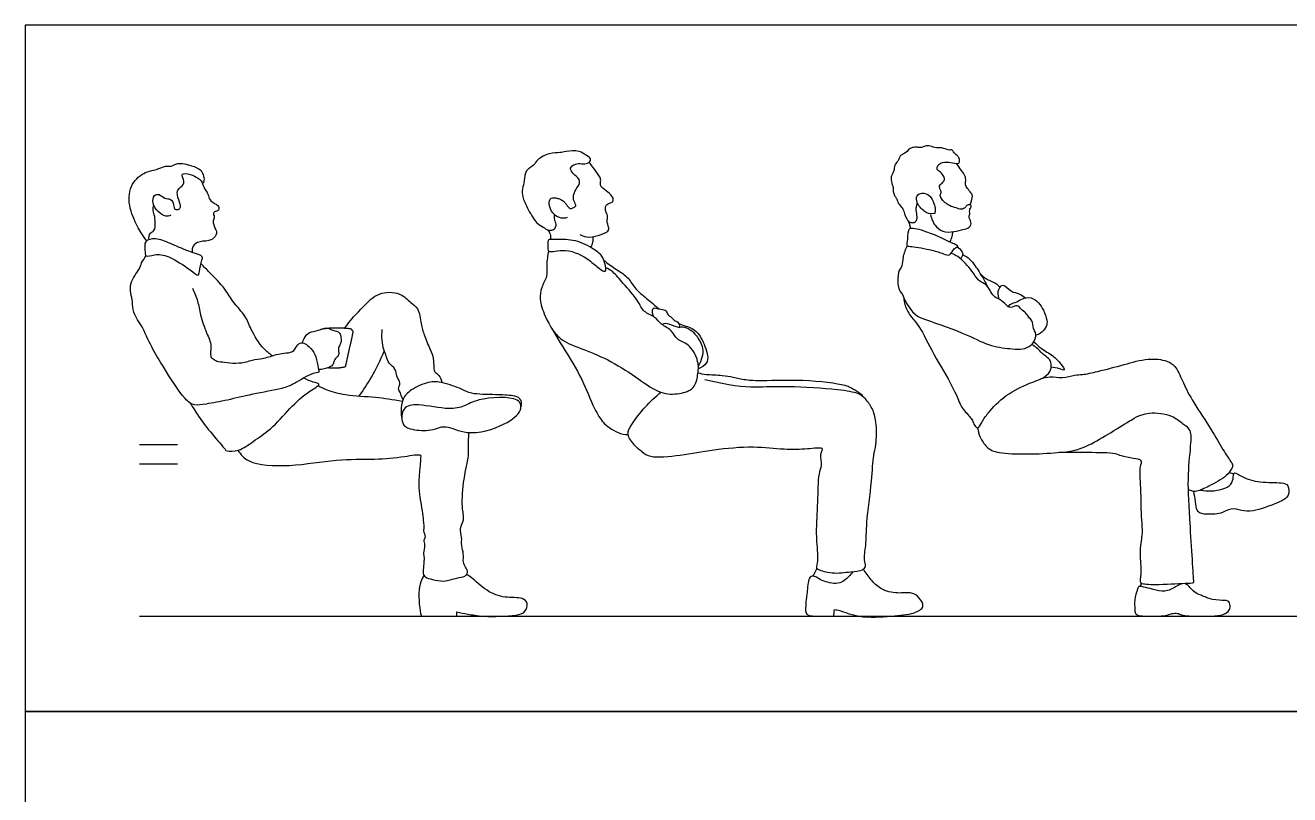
# Model space of a CAD drawing. Header units: millimetres. Extents: x 11.2 to 50.9, y -0.3 to 14.1.
# Drawn here: x 11.175 to 14.548, y 1.784 to 3.835 of the extents above; entities that cross this region are included whole.
import ezdxf

# ---------------------------------------------------------------- set-up
doc = ezdxf.new("R2010")
doc.units = ezdxf.units.MM
for name, color, linetype, true_color in [('AG-DIAGRAM', 7, 'Continuous', 0xfecc66), ('AG-GUIDE', 7, 'Continuous', 0xcccccc), ('AG-PEOPLE', 7, 'Continuous', 0x66ccff), ('X-VPRT', 6, 'Continuous', 0xff00ff)]:
    doc.layers.add(name, color=color, linetype=linetype, true_color=true_color)

msp = doc.modelspace()

# ---------------------------------------------------------------- linework, layer by layer
at = {"layer": 'AG-DIAGRAM'}
msp.add_line((11.4802, 2.2599), (20.3194, 2.2599), dxfattribs=at)
at = {"layer": 'AG-GUIDE'}
for p, q in [((11.4802, 2.7171), (11.5818, 2.7171)), ((11.4802, 2.6663), (11.5818, 2.6663))]:
    msp.add_line(p, q, dxfattribs=at)
at = {"layer": 'AG-PEOPLE'}
for points, knots in [([(13.5902, 3.3307), (13.5912, 3.3248), (13.5951, 3.3132), (13.6009, 3.301), (13.6225, 3.2815), (13.6525, 3.2842), (13.6782, 3.2907), (13.699, 3.2964), (13.6979, 3.3144), (13.6934, 3.3197), (13.6922, 3.3256), (13.6954, 3.3311), (13.6936, 3.3381), (13.6946, 3.3436), (13.6951, 3.3463), (13.6959, 3.3467), (13.6979, 3.3485), (13.6994, 3.3571), (13.6867, 3.3568), (13.6836, 3.3484), (13.6712, 3.3424), (13.6573, 3.349), (13.6394, 3.3518), (13.6182, 3.3715), (13.614, 3.3829), (13.6211, 3.3909), (13.6099, 3.4039), (13.6206, 3.4144), (13.6298, 3.4234), (13.6234, 3.4352), (13.6149, 3.4454), (13.6061, 3.4497), (13.6083, 3.4603), (13.6167, 3.4689), (13.6388, 3.4715), (13.6567, 3.4654), (13.6687, 3.4671), (13.6672, 3.4808), (13.6611, 3.4876), (13.652, 3.4941), (13.6484, 3.5041), (13.6365, 3.5004), (13.6201, 3.5101), (13.6057, 3.5064), (13.5891, 3.5137), (13.5758, 3.5134), (13.5657, 3.5079), (13.5537, 3.51), (13.542, 3.5097), (13.5302, 3.5038), (13.5281, 3.4981), (13.5146, 3.4902), (13.5084, 3.487), (13.5057, 3.4777), (13.5015, 3.4706), (13.4937, 3.4631), (13.493, 3.4539), (13.4936, 3.4495), (13.4873, 3.4368), (13.4838, 3.4295), (13.4857, 3.4146), (13.4897, 3.4071), (13.4902, 3.3976), (13.4909, 3.3858), (13.4958, 3.3773), (13.5012, 3.3712), (13.5022, 3.3605), (13.5143, 3.3487), (13.5167, 3.3455), (13.5249, 3.317), (13.5335, 3.3108), (13.5418, 3.3073), (13.5522, 3.3114), (13.5553, 3.3249), (13.5502, 3.3416), (13.5531, 3.3544), (13.5551, 3.3604)], [0, 0, 0, 0, 0.236456, 0.443859, 0.732321, 1.035188, 1.331089, 1.572419, 1.784407, 1.957724, 1.997102, 2.163094, 2.311721, 2.471855, 2.471855, 2.471855, 2.542672, 2.689186, 2.85604, 3.019063, 3.213452, 3.426308, 3.667774, 3.965745, 4.148275, 4.309738, 4.514588, 4.715403, 4.906195, 5.097039, 5.30571, 5.467721, 5.633632, 5.822149, 6.081755, 6.330563, 6.499106, 6.683892, 6.856102, 7.042781, 7.207467, 7.38569, 7.62395, 7.836954, 8.071241, 8.272452, 8.45751, 8.648848, 8.844186, 9.038444, 9.176456, 9.392802, 9.54227, 9.708803, 9.872154, 10.055074, 10.217267, 10.336339, 10.541154, 10.707776, 10.917936, 11.081763, 11.251995, 11.445356, 11.618856, 11.773595, 11.956979, 12.177967, 12.302715, 12.599602, 12.785314, 12.944879, 13.11783, 13.315464, 13.549064, 13.794392, 13.794392, 13.794392, 13.794392]), ([(12.621, 3.322), (12.6142, 3.3203), (12.599, 3.3199), (12.5814, 3.3336), (12.5705, 3.3556), (12.5745, 3.3781), (12.5958, 3.3735), (12.6038, 3.3712), (12.6131, 3.3637), (12.6188, 3.3576), (12.6278, 3.344), (12.6359, 3.348), (12.647, 3.3523), (12.6376, 3.366), (12.6362, 3.3823), (12.6461, 3.4008), (12.6596, 3.4203), (12.6406, 3.4346), (12.6323, 3.4454), (12.6274, 3.4543), (12.6427, 3.4702), (12.6752, 3.4616), (12.6885, 3.479), (12.6654, 3.4912), (12.6536, 3.5013), (12.6167, 3.4993), (12.6017, 3.4944), (12.5734, 3.4949), (12.5401, 3.4781), (12.5335, 3.4606), (12.5074, 3.4491), (12.5073, 3.4202), (12.5006, 3.3993), (12.5006, 3.3758), (12.515, 3.3474), (12.5363, 3.3074), (12.5563, 3.2977), (12.5686, 3.2881), (12.5799, 3.2878), (12.5898, 3.2932), (12.5926, 3.3055), (12.5863, 3.3173), (12.5867, 3.3264), (12.5873, 3.3299)], [0, 0, 0, 0, 0.25867, 0.517635, 0.797276, 1.031886, 1.268022, 1.438768, 1.624494, 1.797712, 2.009157, 2.167064, 2.335168, 2.539155, 2.766065, 3.026568, 3.277742, 3.529525, 3.742603, 3.902709, 4.136868, 4.456273, 4.661037, 4.9188, 5.151592, 5.481045, 5.711106, 6.007076, 6.342796, 6.580583, 6.860129, 7.150004, 7.415643, 7.67865, 8.000469, 8.377715, 8.639829, 8.855845, 9.038837, 9.218801, 9.406313, 9.626561, 9.762177, 9.762177, 9.762177, 9.762177]), ([(11.4994, 3.2604), (11.4942, 3.2671), (11.484, 3.2821), (11.4731, 3.3002), (11.4478, 3.3549), (11.4551, 3.4136), (11.494, 3.4458), (11.5284, 3.4496), (11.5481, 3.4612), (11.5658, 3.457), (11.5814, 3.4708), (11.6195, 3.461), (11.6415, 3.4525), (11.6508, 3.4371), (11.6533, 3.4211), (11.65, 3.4147), (11.6482, 3.4119)], [0, 0, 0, 0, 0.28868, 0.552532, 0.98656, 1.416229, 1.803556, 2.13503, 2.398393, 2.624983, 2.868058, 3.217137, 3.494908, 3.727776, 3.950304, 4.13009, 4.13009, 4.13009, 4.13009]), ([(11.5633, 3.3283), (11.5591, 3.3267), (11.5493, 3.3238), (11.5281, 3.3373), (11.5138, 3.3588), (11.5167, 3.3832), (11.5341, 3.3859), (11.5462, 3.3714), (11.565, 3.3739), (11.5718, 3.3569), (11.5724, 3.3428), (11.584, 3.3432), (11.592, 3.3499), (11.5839, 3.3693), (11.5764, 3.3974), (11.6008, 3.4083), (11.5968, 3.4273), (11.5903, 3.4408), (11.6171, 3.4387), (11.6349, 3.4279), (11.6458, 3.4217), (11.6527, 3.3972), (11.6632, 3.3876), (11.6642, 3.3718), (11.6763, 3.3617), (11.6867, 3.3567), (11.691, 3.3525), (11.6928, 3.3452), (11.6892, 3.3384), (11.6784, 3.3392), (11.6766, 3.3294), (11.6813, 3.3236), (11.6754, 3.3134), (11.6781, 3.3034), (11.6811, 3.2917), (11.6871, 3.2868), (11.6833, 3.2693), (11.665, 3.2584), (11.6335, 3.2598), (11.6196, 3.2427), (11.6201, 3.2334), (11.6209, 3.2293)], [0, 0, 0, 0, 0.208834, 0.483988, 0.774446, 1.031519, 1.236746, 1.473468, 1.701215, 1.93055, 2.129234, 2.298084, 2.459201, 2.712407, 3.003533, 3.263423, 3.500097, 3.677693, 3.934766, 4.202827, 4.398854, 4.67747, 4.891537, 5.106373, 5.328458, 5.52064, 5.656729, 5.806626, 5.950769, 6.12186, 6.27928, 6.425573, 6.608133, 6.792309, 6.986069, 7.135015, 7.354749, 7.610764, 7.925208, 8.173247, 8.375519, 8.375519, 8.375519, 8.375519]), ([(12.6544, 3.2769), (12.6624, 3.273), (12.6806, 3.2671), (12.7095, 3.2764), (12.738, 3.2872), (12.7252, 3.3091), (12.7287, 3.3195), (12.7286, 3.33), (12.7242, 3.3353), (12.723, 3.3443), (12.7226, 3.353), (12.7283, 3.3593), (12.7394, 3.3612), (12.7455, 3.3683), (12.7407, 3.3809), (12.7253, 3.3933), (12.709, 3.4052), (12.7091, 3.4132), (12.7111, 3.4241), (12.7054, 3.4351), (12.6893, 3.4568), (12.6829, 3.465), (12.6795, 3.4692)], [0, 0, 0, 0, 0.291041, 0.608172, 0.885636, 1.132297, 1.319919, 1.495313, 1.639264, 1.807533, 1.971442, 2.125778, 2.313003, 2.470112, 2.661305, 2.919389, 3.165962, 3.315001, 3.494585, 3.692886, 3.983739, 4.211231, 4.211231, 4.211231, 4.211231]), ([(13.6959, 3.356), (13.7044, 3.3796), (13.6987, 3.3876), (13.6882, 3.3993), (13.682, 3.4095), (13.6844, 3.42), (13.6831, 3.4343), (13.6719, 3.4476), (13.6639, 3.4602), (13.6595, 3.4664)], [0, 0, 0, 0, 0.290401, 0.611249, 0.875733, 1.129544, 1.421443, 1.750641, 2.130211, 2.130211, 2.130211, 2.130211]), ([(13.601, 3.3329), (13.5872, 3.3306), (13.571, 3.3386), (13.5523, 3.36), (13.5511, 3.3812), (13.5671, 3.3904), (13.5822, 3.3844), (13.5878, 3.3794)], [0, 0, 0, 0, 0.295417, 0.636039, 0.904955, 1.149399, 1.449293, 1.449293, 1.449293, 1.449293]), ([(13.5878, 3.3794), (13.5926, 3.3736), (13.5997, 3.3606), (13.6035, 3.344), (13.602, 3.3364), (13.601, 3.3329)], [0, 0, 0, 0, 0.2660489, 0.4939771, 0.6796889, 0.6796889, 0.6796889, 0.6796889]), ([(11.5054, 3.2633), (11.5048, 3.2692), (11.5068, 3.2827), (11.5218, 3.2858), (11.5223, 3.3092), (11.5205, 3.3291), (11.5151, 3.3434), (11.517, 3.3513), (11.5182, 3.3549)], [0, 0, 0, 0, 0.238687, 0.435319, 0.694117, 0.956407, 1.17378, 1.364861, 1.364861, 1.364861, 1.364861]), ([(13.5303, 3.3135), (13.5318, 3.3099), (13.5344, 3.3025), (13.5358, 3.296), (13.5363, 3.2928)], [0, 0, 0, 0, 0.1917833, 0.3678194, 0.3678194, 0.3678194, 0.3678194]), ([(12.5687, 3.2895), (12.5714, 3.2861), (12.576, 3.2784), (12.5768, 3.2686), (12.5764, 3.2639)], [0, 0, 0, 0, 0.2028644, 0.4158582, 0.4158582, 0.4158582, 0.4158582]), ([(13.5276, 3.2473), (13.5261, 3.2492), (13.528, 3.2593), (13.5293, 3.287), (13.5359, 3.2961), (13.5838, 3.2858), (13.6477, 3.2535), (13.6677, 3.2452), (13.6506, 3.2413), (13.6435, 3.2182), (13.6223, 3.2269), (13.5942, 3.2358), (13.5423, 3.2464), (13.5293, 3.2453), (13.5276, 3.2473)], [0, 0, 0, 0, 0.188921, 0.487375, 0.644717, 1.022323, 1.520274, 1.716175, 1.90175, 2.154914, 2.385788, 2.705999, 3.118498, 3.316567, 3.316567, 3.316567, 3.316567]), ([(13.6418, 3.2569), (13.6444, 3.2618), (13.6481, 3.2725), (13.6491, 3.2805), (13.6492, 3.2844)], [0, 0, 0, 0, 0.229678, 0.4234043, 0.4234043, 0.4234043, 0.4234043]), ([(11.498, 3.2199), (11.4946, 3.2219), (11.4952, 3.2364), (11.4913, 3.2618), (11.5255, 3.2685), (11.5631, 3.2526), (11.6173, 3.2295), (11.65, 3.2201), (11.6463, 3.2081), (11.6396, 3.1796), (11.6378, 3.1638), (11.6121, 3.1867), (11.5597, 3.2205), (11.5226, 3.2267), (11.5019, 3.2175), (11.498, 3.2199)], [0, 0, 0, 0, 0.227523, 0.496767, 0.789816, 1.159761, 1.610084, 1.913169, 2.085637, 2.402862, 2.58107, 2.869695, 3.332774, 3.68604, 3.953221, 3.953221, 3.953221, 3.953221]), ([(12.5714, 3.2328), (12.5683, 3.2349), (12.57, 3.2456), (12.567, 3.2657), (12.5913, 3.2626), (12.6374, 3.2657), (12.6864, 3.2435), (12.7151, 3.2204), (12.721, 3.2026), (12.7272, 3.1717), (12.7031, 3.1884), (12.6801, 3.2105), (12.6212, 3.2437), (12.5773, 3.229), (12.5714, 3.2328)], [0, 0, 0, 0, 0.202055, 0.429119, 0.667642, 1.05635, 1.473244, 1.803804, 2.059353, 2.318214, 2.553155, 2.888741, 3.35281, 3.730736, 3.730736, 3.730736, 3.730736]), ([(12.6836, 3.2429), (12.6863, 3.247), (12.6903, 3.2558), (12.69, 3.2637), (12.691, 3.2713)], [0, 0, 0, 0, 0.2847217, 0.5201573, 0.5201573, 0.5201573, 0.5201573]), ([(13.5276, 3.2473), (13.5228, 3.2375), (13.5147, 3.2175), (13.5154, 3.1931), (13.5018, 3.177), (13.5026, 3.1453), (13.5049, 3.1288), (13.5197, 3.1131), (13.5183, 3.0935), (13.5333, 3.0611), (13.5628, 3.0325), (13.597, 2.9557), (13.6489, 2.8763), (13.6683, 2.8235), (13.68, 2.8075), (13.6919, 2.7942), (13.7012, 2.7841), (13.7044, 2.7724), (13.7165, 2.756), (13.7275, 2.7791), (13.7437, 2.8032), (13.79, 2.8519), (13.8523, 2.8811), (13.8937, 2.894), (13.9122, 2.9151), (13.9112, 2.9267), (13.9124, 2.94), (13.8971, 2.9531), (13.8868, 2.9602), (13.8765, 2.9736), (13.8673, 2.9793), (13.8625, 2.9819)], [0, 0, 0, 0, 0.320569, 0.58933, 0.838733, 1.147436, 1.378478, 1.624323, 1.867041, 2.190257, 2.547649, 3.060264, 3.620592, 4.030874, 4.273708, 4.506663, 4.711104, 4.913377, 5.121579, 5.35792, 5.669891, 6.126187, 6.597142, 6.966562, 7.243802, 7.427266, 7.62265, 7.865368, 8.068387, 8.29425, 8.52084, 8.52084, 8.52084, 8.52084]), ([(13.6613, 3.2441), (13.6659, 3.2412), (13.6731, 3.233), (13.6766, 3.2243), (13.6748, 3.2188), (13.6716, 3.2146), (13.6696, 3.2131)], [0, 0, 0, 0, 0.2271515, 0.3929438, 0.5229984, 0.6774549, 0.6774549, 0.6774549, 0.6774549]), ([(11.6212, 3.1341), (11.6266, 3.1229), (11.6364, 3.0993), (11.6417, 3.0624), (11.6579, 3.0149), (11.6744, 2.9826), (11.6666, 2.9507), (11.677, 2.9455), (11.6867, 2.9384), (11.7078, 2.9369), (11.7359, 2.9329), (11.7671, 2.9371), (11.7807, 2.9436), (11.812, 2.946), (11.8453, 2.9578), (11.8642, 2.9612), (11.8904, 2.9621), (11.8982, 2.9797), (11.9124, 2.9945), (11.9399, 2.9732), (11.9514, 2.9524), (11.9561, 2.9224), (11.9609, 2.9078), (11.9394, 2.9093), (11.8918, 2.8777), (11.8607, 2.8656), (11.7795, 2.8518), (11.7172, 2.8357), (11.6602, 2.8255), (11.6262, 2.8198), (11.5958, 2.8399), (11.5441, 2.9243), (11.5173, 2.9668), (11.4974, 3.0082), (11.489, 3.0279), (11.4796, 3.0429), (11.4606, 3.0704), (11.4635, 3.0978), (11.4483, 3.1462), (11.4811, 3.1837), (11.4842, 3.2013), (11.4933, 3.2142), (11.498, 3.2199)], [0, 0, 0, 0, 0.347157, 0.696325, 1.0982, 1.446157, 1.747318, 1.917366, 2.110392, 2.366338, 2.67767, 2.990894, 3.210454, 3.525863, 3.865102, 4.120111, 4.394125, 4.635302, 4.862825, 5.170204, 5.45876, 5.773692, 5.958964, 6.184478, 6.609404, 6.952156, 7.458567, 7.930318, 8.362655, 8.672498, 8.964316, 9.525886, 9.959095, 10.376534, 10.376534, 10.376534, 10.745551, 11.048477, 11.438225, 11.821641, 12.061659, 12.329349, 12.329349, 12.329349, 12.329349]), ([(12.5714, 3.2328), (12.5688, 3.2208), (12.564, 3.1967), (12.5693, 3.1652), (12.5505, 3.1363), (12.5466, 3.1029), (12.5607, 3.0558), (12.61, 2.9763), (12.6614, 2.8941), (12.6901, 2.8156), (12.7157, 2.7755), (12.7321, 2.7618), (12.7657, 2.7431), (12.7833, 2.7437)], [0, 0, 0, 0, 0.355179, 0.679407, 1.01279, 1.341978, 1.743784, 2.310277, 2.898913, 3.436283, 3.822495, 4.106822, 4.497325, 4.497325, 4.497325, 4.497325]), ([(12.7188, 3.2083), (12.7285, 3.2011), (12.7471, 3.1861), (12.7828, 3.1662), (12.7991, 3.1339), (12.829, 3.1099), (12.8485, 3.0933), (12.8649, 3.079)], [0, 0, 0, 0, 0.3532, 0.7222, 1.069837, 1.429587, 1.798716, 1.798716, 1.798716, 1.798716]), ([(13.5185, 3.1071), (13.5414, 3.0625), (13.5795, 3.0493), (13.6905, 3.0112), (13.7472, 2.9779), (13.8068, 2.9726), (13.8349, 2.9699), (13.8579, 2.9803), (13.8699, 2.9956), (13.8721, 3.0157), (13.8628, 3.0258), (13.8628, 3.0485), (13.8508, 3.0554), (13.8453, 3.0692), (13.8308, 3.0766), (13.822, 3.0925), (13.8023, 3.0785), (13.7913, 3.09), (13.7755, 3.1055), (13.756, 3.1095), (13.7413, 3.1468), (13.7192, 3.1491), (13.7048, 3.1757), (13.6876, 3.1941), (13.6692, 3.2159), (13.653, 3.2238), (13.6447, 3.2267)], [0, 0, 0, 0, 0.384207, 0.984, 1.454208, 1.874746, 2.170929, 2.441515, 2.686303, 2.924499, 3.128437, 3.382895, 3.581672, 3.789765, 4.016058, 4.227795, 4.466458, 4.673001, 4.934144, 5.178019, 5.512926, 5.761579, 6.057065, 6.344178, 6.640158, 6.928531, 6.928531, 6.928531, 6.928531]), ([(13.6758, 3.2229), (13.6809, 3.2208), (13.6914, 3.2153), (13.7064, 3.1985), (13.7284, 3.1635), (13.7381, 3.1461), (13.743, 3.137)], [0, 0, 0, 0, 0.227395, 0.492827, 0.852114, 1.164027, 1.164027, 1.164027, 1.164027]), ([(11.8339, 2.9536), (11.8263, 2.9591), (11.8045, 2.9767), (11.776, 3.0238), (11.7648, 3.0605), (11.7285, 3.0955), (11.7102, 3.1323), (11.6672, 3.1755), (11.6521, 3.1911), (11.6442, 3.1988)], [8.281501, 8.281501, 8.281501, 8.281501, 8.501785, 8.951356, 9.306364, 9.696164, 10.069653, 10.506703, 10.834099, 10.834099, 10.834099, 10.834099]), ([(12.5796, 3.0264), (12.5873, 3.0152), (12.6053, 2.992), (12.6671, 2.9704), (12.7395, 2.9401), (12.8108, 2.8936), (12.8673, 2.8511), (12.9189, 2.8508), (12.9616, 2.8645), (12.9695, 2.9033), (12.9734, 2.9391), (12.9475, 2.987), (12.9118, 2.9946), (12.901, 3.0235), (12.8704, 3.036), (12.8562, 3.0588), (12.823, 3.0694), (12.8107, 3.1021), (12.7719, 3.1446), (12.7448, 3.1776), (12.7298, 3.1861), (12.7234, 3.1889)], [0, 0, 0, 0, 0.359688, 0.807402, 1.312521, 1.836947, 2.304169, 2.700627, 3.057024, 3.390943, 3.732349, 4.130869, 4.455377, 4.75036, 5.063842, 5.352075, 5.665721, 5.993081, 6.42096, 6.753295, 6.986152, 6.986152, 6.986152, 6.986152]), ([(13.7225, 3.1726), (13.7285, 3.1669), (13.74, 3.1561), (13.7675, 3.1474), (13.7714, 3.1396), (13.7749, 3.1365)], [0, 0, 0, 0, 0.2779226, 0.5692169, 0.76196, 0.76196, 0.76196, 0.76196]), ([(13.7717, 3.1052), (13.773, 3.1082), (13.7666, 3.1253), (13.7829, 3.1512), (13.806, 3.1201), (13.8219, 3.1236), (13.8385, 3.1116), (13.843, 3.108)], [0, 0, 0, 0, 0.175144, 0.3548201, 0.5737115, 0.8067726, 0.9296929, 0.9296929, 0.9296929, 0.9296929]), ([(12.027, 3.0272), (12.0415, 3.048), (12.0766, 3.084), (12.115, 3.1246), (12.1756, 3.1248), (12.203, 3.0949), (12.2256, 3.0815), (12.231, 3.0379), (12.2387, 3.0089), (12.2554, 2.9702), (12.2648, 2.9483), (12.2645, 2.9229), (12.2665, 2.9098), (12.2806, 2.9027), (12.2853, 2.8891), (12.2863, 2.8823)], [0, 0, 0, 0, 0.496342, 0.916149, 1.331864, 1.683566, 1.964993, 2.326127, 2.650642, 3.014043, 3.297183, 3.578374, 3.775127, 3.98869, 4.24713, 4.24713, 4.24713, 4.24713]), ([(13.797, 3.0846), (13.8053, 3.0943), (13.8166, 3.0947), (13.833, 3.1067), (13.8592, 3.1116), (13.8787, 3.0956), (13.8915, 3.0761), (13.9014, 3.0491), (13.9006, 3.032), (13.884, 3.0125), (13.8752, 3.0096), (13.8708, 3.0084)], [0, 0, 0, 0, 0.223245, 0.49613, 0.795324, 1.085038, 1.380353, 1.697671, 1.94365, 2.236778, 2.458943, 2.458943, 2.458943, 2.458943]), ([(12.8515, 3.0579), (12.8481, 3.0643), (12.8471, 3.0827), (12.8571, 3.0807), (12.8706, 3.0776), (12.8865, 3.076), (12.888, 3.0617), (12.8995, 3.0577), (12.9049, 3.0469), (12.9177, 3.0458), (12.9202, 3.0351), (12.9201, 3.0304)], [0, 0, 0, 0, 0.26487, 0.408407, 0.625939, 0.838154, 1.029565, 1.217021, 1.40435, 1.590451, 1.800719, 1.800719, 1.800719, 1.800719]), ([(12.8731, 3.0377), (12.8776, 3.0393), (12.8871, 3.0436), (12.9142, 3.028), (12.9285, 3.0325), (12.9507, 3.0244), (12.966, 3.0068), (12.9887, 2.9739), (12.9789, 2.9405), (12.9706, 2.9269)], [0, 0, 0, 0, 0.212883, 0.513639, 0.730395, 0.989701, 1.263451, 1.607283, 1.996909, 1.996909, 1.996909, 1.996909]), ([(12.9186, 3.0393), (12.9302, 3.0352), (12.9593, 3.027), (12.9791, 3.0043), (12.9976, 2.9557), (12.9946, 2.9333), (12.9788, 2.9219), (12.9706, 2.9194)], [2.463661, 2.463661, 2.463661, 2.463661, 2.75639, 3.08591, 3.484037, 3.74196, 4.02769, 4.02769, 4.02769, 4.02769]), ([(11.9146, 2.9884), (11.916, 2.9939), (11.9212, 3.0042), (11.932, 3.0183), (11.9576, 3.0198), (11.9787, 3.0312), (11.9914, 3.0222), (12.0106, 3.0193), (12.0179, 3.0074), (12.0192, 2.9879), (12.0092, 2.9756), (12.0114, 2.9629), (12.0125, 2.9557), (12.0043, 2.9482), (11.9978, 2.9405), (11.9981, 2.9307), (11.9856, 2.9221), (11.9675, 2.9167), (11.958, 2.917)], [0, 0, 0, 0, 0.234948, 0.464664, 0.749327, 1.016948, 1.229897, 1.479576, 1.666118, 2.022767, 2.237167, 2.435939, 2.582454, 2.765751, 2.945211, 3.110163, 3.321088, 3.625243, 3.625243, 3.625243, 3.625243]), ([(12.1831, 2.8381), (12.1768, 2.8461), (12.1781, 2.8558), (12.1672, 2.8652), (12.1794, 2.8821), (12.1638, 2.8971), (12.1653, 2.9203), (12.1437, 2.9323), (12.1388, 2.9536), (12.1293, 2.9703), (12.1252, 3.0064), (12.1275, 3.0241)], [0, 0, 0, 0, 0.210619, 0.419672, 0.661169, 0.92164, 1.199218, 1.484126, 1.754507, 2.022009, 2.465379, 2.465379, 2.465379, 2.465379]), ([(13.8658, 2.9914), (13.8719, 2.9851), (13.8842, 2.9726), (13.9175, 2.9549), (13.936, 2.9349), (13.9517, 2.9119), (13.9317, 2.9208), (13.9189, 2.9223), (13.9115, 2.9238)], [0, 0, 0, 0, 0.287482, 0.626382, 0.938249, 1.173277, 1.373265, 1.640274, 1.640274, 1.640274, 1.640274]), ([(12.0661, 2.8467), (12.0777, 2.8628), (12.0996, 2.8959), (12.1228, 2.9423), (12.1327, 2.9662)], [0, 0, 0, 0, 0.4383987, 0.9394303, 0.9394303, 0.9394303, 0.9394303]), ([(13.8836, 2.8921), (13.8918, 2.895), (13.9092, 2.9004), (13.9416, 2.8927), (13.9744, 2.904), (13.996, 2.9029), (14.0385, 2.9126), (14.1064, 2.9299), (14.1678, 2.9485), (14.2204, 2.9428), (14.2471, 2.9238), (14.2643, 2.8791), (14.2908, 2.8285), (14.3397, 2.7577), (14.3673, 2.7065), (14.3905, 2.6723), (14.3973, 2.6616), (14.3928, 2.6527), (14.3795, 2.6306), (14.3329, 2.6066), (14.3021, 2.5912), (14.2857, 2.5927), (14.2793, 2.5968), (14.2767, 2.5991)], [0, 0, 0, 0, 0.286422, 0.607531, 0.930451, 1.18708, 1.549622, 2.025411, 2.480717, 2.875944, 3.183241, 3.559244, 3.99068, 4.510863, 4.950197, 5.302473, 5.48522, 5.644966, 5.922171, 6.333459, 6.663666, 6.877739, 7.059383, 7.059383, 7.059383, 7.059383]), ([(12.9697, 2.9087), (12.977, 2.9067), (12.9915, 2.9034), (13.0356, 2.9024), (13.0642, 2.8973), (13.0973, 2.8887), (13.1443, 2.8877), (13.2638, 2.8914), (13.3575, 2.8783), (13.3771, 2.8702), (13.4059, 2.8521), (13.4084, 2.8461)], [0, 0, 0, 0, 0.268052, 0.632909, 0.958525, 1.320022, 1.717032, 2.332777, 3.11545, 3.439903, 3.589517, 3.589517, 3.589517, 3.589517]), ([(11.6147, 2.8284), (11.6231, 2.8155), (11.6427, 2.7837), (11.6707, 2.7486), (11.708, 2.705), (11.7126, 2.6987), (11.7484, 2.6992), (11.7837, 2.7268), (11.8322, 2.7576), (11.8801, 2.8143), (11.9274, 2.8576), (11.9681, 2.879), (11.9424, 2.8831), (11.9268, 2.8898), (11.918, 2.8947)], [3.350293, 3.350293, 3.350293, 3.350293, 3.620747, 4.067354, 4.479272, 4.628326, 4.942136, 5.32639, 5.756539, 6.247912, 6.725063, 7.038442, 7.267181, 7.526562, 7.526562, 7.526562, 7.526562]), ([(11.9563, 2.8744), (11.9641, 2.8702), (11.9808, 2.862), (12.0315, 2.8474), (12.1099, 2.8451), (12.1547, 2.8378), (12.1812, 2.8327)], [0, 0, 0, 0, 0.292009, 0.699239, 1.208973, 1.6678, 1.6678, 1.6678, 1.6678]), ([(12.4965, 2.8117), (12.5013, 2.8283), (12.495, 2.8428), (12.4738, 2.8484), (12.4303, 2.8508), (12.3648, 2.8505), (12.34, 2.8655), (12.2888, 2.884), (12.2508, 2.8861), (12.2041, 2.8648), (12.18, 2.8408), (12.1773, 2.8063), (12.1785, 2.7926), (12.1797, 2.7858)], [0, 0, 0, 0, 0.214549, 0.469208, 0.85579, 1.30988, 1.620248, 2.029413, 2.385016, 2.784031, 3.110886, 3.433455, 3.69271, 3.69271, 3.69271, 3.69271]), ([(12.8199, 2.6983), (12.8273, 2.6932), (12.8434, 2.68), (12.9272, 2.6886), (13.0101, 2.7044), (13.1167, 2.7146), (13.1988, 2.7037), (13.2594, 2.7054), (13.3098, 2.712), (13.2928, 2.693), (13.3009, 2.6621), (13.2905, 2.6381), (13.2899, 2.6026), (13.2862, 2.5196), (13.2839, 2.469), (13.2914, 2.4097), (13.284, 2.3894), (13.2917, 2.3829), (13.3294, 2.3716), (13.3746, 2.3785), (13.4086, 2.3804), (13.4187, 2.3935), (13.4107, 2.411), (13.4192, 2.4514), (13.4179, 2.5107), (13.4341, 2.6172), (13.4362, 2.6881), (13.446, 2.716), (13.4465, 2.7783), (13.4363, 2.8127), (13.4167, 2.8397), (13.3976, 2.8557), (13.3369, 2.865), (13.2068, 2.8734), (13.1017, 2.8681), (13.0588, 2.8738), (12.988, 2.8894)], [0, 0, 0, 0, 0.292616, 0.790963, 1.327444, 1.908341, 2.419377, 2.876031, 3.259474, 3.602125, 3.910882, 4.189669, 4.524877, 5.035129, 5.456609, 5.886788, 6.126912, 6.278545, 6.622062, 7.018784, 7.33935, 7.536907, 7.767057, 8.117367, 8.558008, 9.152286, 9.619381, 9.925786, 10.362, 10.706877, 11.021609, 11.289749, 11.715792, 12.375684, 12.954829, 13.907056, 13.907056, 13.907056, 13.907056]), ([(12.2019, 2.7592), (12.1919, 2.7621), (12.1774, 2.7716), (12.1795, 2.82), (12.227, 2.8265), (12.3036, 2.8085), (12.348, 2.8185), (12.3812, 2.8412), (12.4942, 2.8487), (12.5019, 2.8045), (12.4525, 2.7663), (12.3556, 2.7377), (12.3003, 2.7696), (12.2744, 2.7609), (12.2503, 2.753), (12.2156, 2.7552), (12.2019, 2.7592)], [0, 0, 0, 0, 0.286833, 0.633108, 0.994333, 1.504909, 1.873618, 2.245622, 2.818839, 3.113912, 3.54456, 4.115355, 4.549265, 4.825189, 5.112974, 5.507536, 5.507536, 5.507536, 5.507536]), ([(12.8199, 2.6983), (12.8128, 2.7033), (12.8007, 2.7144), (12.7768, 2.7449), (12.793, 2.7725), (12.8285, 2.8193), (12.8557, 2.8445), (12.8706, 2.8566)], [0, 0, 0, 0, 0.287438, 0.61495, 0.911918, 1.343808, 1.771284, 1.771284, 1.771284, 1.771284]), ([(13.7155, 2.7622), (13.7167, 2.7536), (13.7211, 2.7366), (13.7395, 2.708), (13.7745, 2.6888), (13.9358, 2.6936), (14.0088, 2.7069), (14.1261, 2.786), (14.1701, 2.8053), (14.2343, 2.7974), (14.2607, 2.7737), (14.2846, 2.7584), (14.2843, 2.7191), (14.274, 2.6312), (14.2795, 2.5335), (14.2906, 2.3579), (14.2918, 2.3474), (14.265, 2.3468), (14.1936, 2.3421), (14.1513, 2.3446), (14.1492, 2.3541), (14.1544, 2.382), (14.1463, 2.4359), (14.1575, 2.4832), (14.1517, 2.5165), (14.1521, 2.6007), (14.1463, 2.6557), (14.1573, 2.6766), (14.1292, 2.6806), (14.0979, 2.6859), (14.0823, 2.6955), (14.0101, 2.6956), (13.9577, 2.6964), (13.9318, 2.6961)], [0, 0, 0, 0, 0.28626, 0.598089, 0.942903, 1.639027, 2.159612, 2.805824, 3.204008, 3.634527, 3.968445, 4.245253, 4.576568, 5.090548, 5.696582, 6.395482, 6.53172, 6.789571, 7.288493, 7.633585, 7.77419, 8.062026, 8.438229, 8.819064, 9.146969, 9.664771, 10.087827, 10.30727, 10.57286, 10.892286, 11.12606, 11.603386, 12.056639, 12.056639, 12.056639, 12.056639]), ([(11.7419, 2.702), (11.7505, 2.691), (11.7692, 2.6636), (11.8857, 2.6567), (12.0029, 2.6795), (12.1056, 2.677), (12.1797, 2.683), (12.2327, 2.694), (12.2293, 2.6817), (12.2293, 2.6718), (12.2267, 2.6463), (12.2225, 2.5992), (12.2368, 2.5265), (12.2367, 2.5112), (12.2399, 2.4971), (12.2357, 2.4878), (12.2447, 2.4704), (12.2361, 2.4625), (12.2427, 2.4489), (12.2362, 2.4284), (12.2396, 2.4156), (12.2385, 2.4043), (12.2366, 2.3841), (12.236, 2.3742), (12.2417, 2.362), (12.2623, 2.3576), (12.292, 2.35), (12.3255, 2.3627), (12.3476, 2.3639), (12.3581, 2.3772), (12.3494, 2.3912), (12.3419, 2.4038), (12.3459, 2.4269), (12.3373, 2.4473), (12.3412, 2.4704), (12.3329, 2.494), (12.3479, 2.5174), (12.3386, 2.5507), (12.344, 2.63), (12.3598, 2.6863), (12.3567, 2.7245), (12.3583, 2.7412), (12.3589, 2.7492)], [0, 0, 0, 0, 0.3673, 0.959207, 1.598055, 2.170309, 2.681333, 3.051376, 3.195835, 3.374843, 3.654742, 4.057345, 4.469843, 4.691968, 4.896587, 5.075764, 5.311816, 5.483306, 5.690162, 5.951202, 6.153824, 6.346697, 6.601547, 6.782429, 6.973048, 7.225948, 7.541818, 7.881029, 8.145182, 8.350331, 8.5673, 8.783985, 9.051137, 9.316777, 9.588071, 9.862894, 10.144411, 10.468576, 10.905422, 11.34561, 11.691583, 11.970448, 11.970448, 11.970448, 11.970448]), ([(14.3103, 2.596), (14.3285, 2.5915), (14.3662, 2.5952), (14.3932, 2.6091), (14.3979, 2.6296), (14.3985, 2.6473), (14.4236, 2.6274), (14.4682, 2.6154), (14.5238, 2.6167), (14.546, 2.6108), (14.548, 2.5776), (14.5154, 2.561), (14.4511, 2.5371), (14.4199, 2.5409), (14.3917, 2.5495), (14.3641, 2.5325), (14.3432, 2.5315), (14.3129, 2.5311), (14.2988, 2.541), (14.2972, 2.5636), (14.2937, 2.583), (14.2923, 2.5924)], [0, 0, 0, 0, 0.421289, 0.717782, 0.969974, 1.155693, 1.421836, 1.820551, 2.239469, 2.484124, 2.762937, 3.092545, 3.55744, 3.871796, 4.164232, 4.470738, 4.732887, 5.035687, 5.250468, 5.522148, 5.778004, 5.778004, 5.778004, 5.778004]), ([(14.3867, 2.6435), (14.3888, 2.6427), (14.3932, 2.6411), (14.3969, 2.6399), (14.3988, 2.6392)], [0, 0, 0, 0, 0.1483172, 0.2841593, 0.2841593, 0.2841593, 0.2841593]), ([(12.2386, 2.3694), (12.2353, 2.3632), (12.2291, 2.3507), (12.2214, 2.3125), (12.23, 2.2627), (12.2318, 2.2599), (12.2662, 2.2599), (12.2965, 2.2599), (12.3268, 2.2599), (12.3267, 2.2636), (12.3266, 2.2674), (12.3265, 2.2711)], [0, 0, 0, 0, 0.260628, 0.611128, 1.327545, 1.327545, 1.327545, 1.869865, 1.869865, 1.869865, 2.060775, 2.060775, 2.060775, 2.060775]), ([(12.3265, 2.2711), (12.3361, 2.269), (12.3571, 2.2653), (12.3979, 2.2575), (12.482, 2.2603), (12.5098, 2.2689), (12.5181, 2.2954), (12.5001, 2.3111), (12.453, 2.3075), (12.407, 2.3241), (12.3657, 2.3632), (12.3568, 2.3685), (12.3528, 2.3714)], [2.060775, 2.060775, 2.060775, 2.060775, 2.369596, 2.744699, 3.267004, 3.564633, 3.829105, 4.075551, 4.456941, 4.86613, 5.284698, 5.503894, 5.503894, 5.503894, 5.503894]), ([(13.383, 2.3786), (13.3803, 2.375), (13.3744, 2.3681), (13.3496, 2.3412), (13.3056, 2.3519), (13.2941, 2.3582), (13.2885, 2.3618), (13.2854, 2.3644), (13.2773, 2.3678), (13.2623, 2.3634), (13.2619, 2.3209), (13.2573, 2.3055), (13.257, 2.2819), (13.2562, 2.2683), (13.2648, 2.2608), (13.2805, 2.26), (13.3147, 2.2594), (13.3319, 2.2604), (13.3324, 2.2659), (13.3329, 2.2719), (13.3334, 2.2778), (13.3383, 2.2768), (13.3494, 2.2755), (13.4022, 2.2535), (13.484, 2.2598), (13.5431, 2.2645), (13.5765, 2.2835), (13.5604, 2.3101), (13.5399, 2.3259), (13.5013, 2.3183), (13.4558, 2.33), (13.4312, 2.3566), (13.4168, 2.3752), (13.4109, 2.3852)], [-1.146404, -1.146404, -1.146404, -1.146404, -0.939373, -0.615863, -0.252632, 0, 0, 0, 0.195842, 0.38862, 0.740397, 0.983509, 1.252486, 1.453747, 1.61398, 1.837997, 2.245668, 2.245668, 2.245668, 2.484778, 2.484778, 2.484778, 2.704028, 3.11673, 3.637278, 4.079326, 4.38227, 4.658642, 4.937617, 5.282909, 5.66394, 5.999449, 6.331887, 6.331887, 6.331887, 6.331887]), ([(13.2762, 2.3664), (13.2791, 2.371), (13.2831, 2.3784), (13.2861, 2.3852), (13.287, 2.3874)], [0, 0, 0, 0, 0.2289338, 0.335382, 0.335382, 0.335382, 0.335382]), ([(14.2608, 2.3462), (14.2535, 2.3444), (14.2351, 2.3311), (14.2071, 2.3234), (14.1771, 2.3338), (14.1591, 2.3372), (14.1533, 2.3385), (14.1499, 2.3392), (14.1447, 2.3406), (14.1412, 2.3307), (14.1324, 2.303), (14.1352, 2.2803), (14.1346, 2.2666), (14.1459, 2.2606), (14.1683, 2.2596), (14.2158, 2.2594), (14.232, 2.2673), (14.2492, 2.2684), (14.2596, 2.2627), (14.2805, 2.2594), (14.3281, 2.2599), (14.3633, 2.2603), (14.3848, 2.2706), (14.3907, 2.2834), (14.3866, 2.3), (14.3738, 2.3025), (14.341, 2.3017), (14.3116, 2.3162), (14.2894, 2.3238), (14.2764, 2.3448), (14.2678, 2.3466)], [5.719492, 5.719492, 5.719492, 5.719492, 5.95799, 6.274904, 6.589426, 6.860566, 6.860566, 6.860566, 7.015659, 7.176665, 7.481084, 7.755319, 7.949014, 8.126536, 8.397259, 8.782735, 9.024352, 9.244986, 9.433518, 9.685681, 10.076379, 10.415863, 10.675492, 10.877513, 11.090812, 11.278761, 11.598296, 11.919644, 12.193057, 12.49976, 12.49976, 12.49976, 12.49976]), ([(14.1501, 2.3392), (14.1506, 2.3412), (14.1513, 2.3438), (14.1519, 2.3469), (14.1521, 2.3477)], [0, 0, 0, 0, 0.1401886, 0.1908548, 0.1908548, 0.1908548, 0.1908548])]:
    msp.add_open_spline(points, degree=3, knots=knots, dxfattribs=at)
msp.add_rational_spline([(11.9832, 2.9223), (11.9963, 2.9213), (12.0094, 2.9203), (12.0298, 2.9248), (12.0365, 2.9556), (12.0433, 2.9864), (12.05, 3.0173), (12.0504, 3.0192), (12.05, 3.0212), (12.0438, 3.0256), (12.0197, 3.0278), (11.9957, 3.03), (11.964, 3.024)], [1, 1, 1, 1, 1, 1, 1, 0.941095703329, 0.941095703329, 1, 1, 1, 1], degree=3, knots=[0, 0, 0, 0, 0.381688, 0.381688, 0.381688, 0.922391, 0.922391, 0.922391, 0.962097, 0.962097, 0.962097, 1.422403, 1.422403, 1.422403, 1.422403], dxfattribs=at)
at = {"layer": 'X-VPRT'}
for points in [[(11.1754, 3.8347), (11.1754, 2.0059), (20.6242, 2.0059), (20.6242, 3.8347)], [(11.1754, 2.0059), (11.1754, 0.1771), (20.6242, 0.1771), (20.6242, 2.0059)]]:
    msp.add_lwpolyline(points, close=True, dxfattribs=at)

doc.saveas('drawing.dxf')
